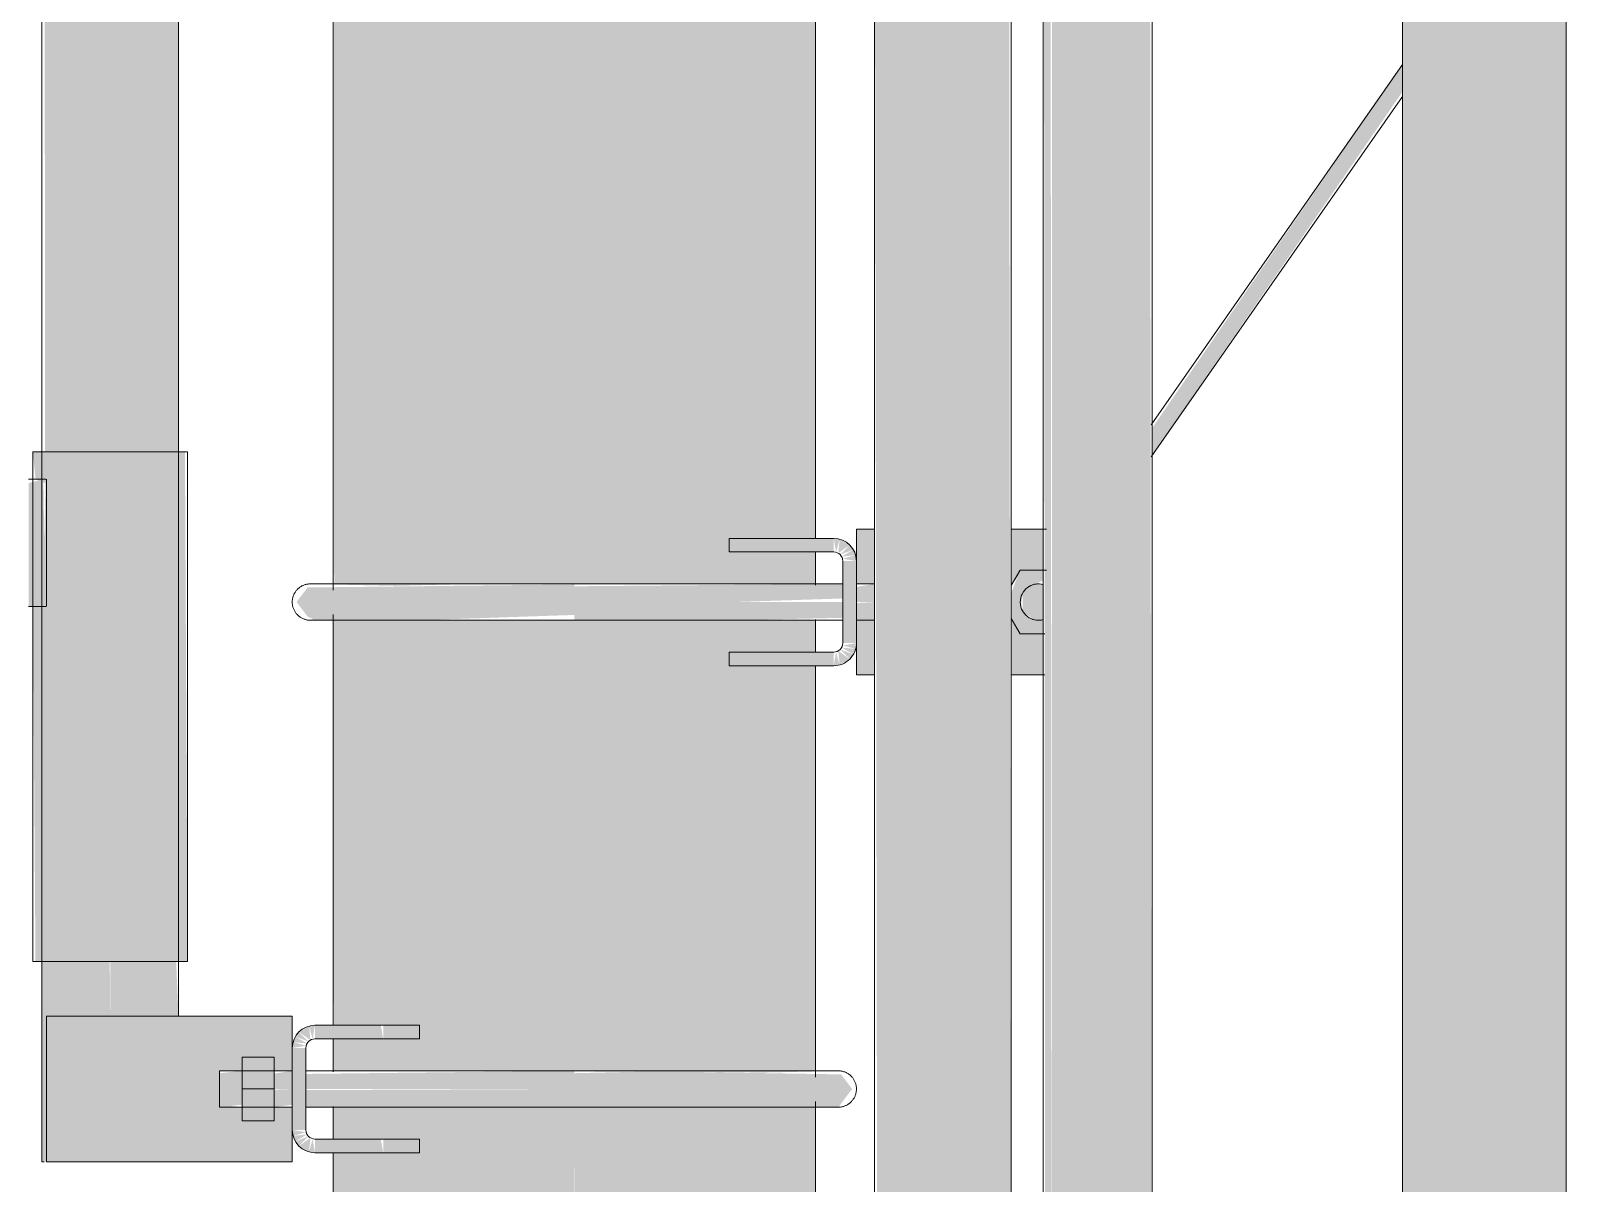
# Model space of a CAD drawing. Header units: inches. Extents: x -26493 to -10162, y -132 to 713.
# Drawn here: x -17242.21 to -17221.12, y 127.7 to 143.53 of the extents above; entities that cross this region are included whole.
import ezdxf

# ---------------------------------------------------------------- set-up
doc = ezdxf.new("R2010")
doc.units = ezdxf.units.IN
doc.header["$MEASUREMENT"] = 0
doc.layers.add('Q-SPCQ', color=91, linetype='Continuous', lineweight=9)

# ---------------------------------------------------------------- blocks, each defined once
blk = doc.blocks.new('Basketball_Backstop-Performance_Sports_Systems-3103-Ceiling_Hung - 27_-0_ to 27_-11 7_8_-706978-Section 1')
at = {"layer": 'Q-SPCQ'}
h = blk.add_hatch(color=256, dxfattribs=at)
h.paths.add_polyline_path([(-22196.33686120028, 115.9999999999849), (-22193.6778103957, 115.9999999999849), (-22193.69729685576, 119.7588127499028), (-22196.99031039569, 119.7504325672053), (-22196.99031039569, 115.9999999999849), (-22196.54651954573, 115.9999999999849)], flags=0)
h.paths.add_polyline_path([(-22196.14829777943, 120.2221723344529), (-22195.31355203056, 120.2452375904377), (-22193.6778103957, 120.2499999999858), (-22193.6778103957, 128.7499999999811), (-22196.99031039569, 128.7499999999811), (-22196.98190694597, 128.3124999999803), (-22195.86979769381, 128.3124999999803), (-22195.86979769381, 128.1249999999803), (-22196.99031039569, 128.1249999999803), (-22196.98741606308, 120.240695369164), (-22196.16861238324, 120.2231576140849)], flags=0)
h.paths.add_polyline_path([(-22196.33686120028, 129.2499999999813), (-22193.6778103957, 129.2499999999813), (-22193.6778103957, 135.4460185434251), (-22196.99031039569, 135.4379325672171), (-22196.98084051834, 129.8749999999825), (-22195.86979769381, 129.8749999999825), (-22195.86979769381, 129.6874999999825), (-22196.99031039569, 129.6874999999825), (-22196.98126708939, 129.2499999999813), (-22196.5043424472, 129.2499999999813)], flags=0)
h.paths.add_polyline_path([(-22196.14829777943, 135.9096723344644), (-22195.2377694658, 135.932250691614), (-22193.6778103957, 135.9374999999976), (-22193.6778103957, 152.542592473086), (-22194.46340190188, 152.542592473086), (-22194.77286582547, 161.7590870948835), (-22196.54826307165, 161.7504325672049), (-22196.99031039569, 161.7504325672049), (-22196.97670916159, 135.9281485953348), (-22196.16861238324, 135.9106576140964)], flags=0)
h.paths.add_polyline_path([(-22196.14829777944, 162.2221723344529), (-22195.11066006435, 162.2439340206482), (-22194.74058906096, 162.2482678495115), (-22196.54651954573, 224.1249999999806), (-22196.99031039569, 224.1249999999806), (-22196.95875057384, 162.2405701419879), (-22196.16861238324, 162.2231576140842)], flags=0)
h.paths.add_polyline_path([(-22193.6778103957, 187.186229163918), (-22193.6778103957, 224.7499999999821), (-22194.75060487094, 224.7499999999821), (-22193.72668842477, 188.8976875330074)], flags=0)
h.paths.add_polyline_path([(-22196.51309921846, 224.3124999999806), (-22196.54651954573, 224.7499999999821), (-22196.99031039569, 224.7499999999821), (-22196.99031039569, 224.3124999999806), (-22196.54651954573, 224.3124999999806)], flags=0)
h.paths.add_polyline_path([(-22194.24418491418, 225.249999999982), (-22193.6778103957, 225.249999999982), (-22193.6778103957, 281.3749999999845), (-22195.81178499199, 281.3749999999845), (-22195.81178499199, 280.9374999999868), (-22196.24196703845, 280.9374999999868), (-22196.29892428162, 279.68749999998), (-22196.31958064657, 279.68749999998), (-22194.76488451395, 225.249999999982), (-22194.5351484826, 225.249999999982)], flags=0)
h.paths.add_polyline_path([(-22196.99031039569, 225.249999999982), (-22196.5398735491, 225.249999999982), (-22196.55236823673, 225.6874999999831), (-22196.99031039569, 225.6874999999831)], flags=0)
h.paths.add_polyline_path([(-22196.87743969528, 225.8749999999831), (-22196.55772310286, 225.8749999999831), (-22196.99031039569, 241.021992559895), (-22196.99031039569, 225.8749999999831), (-22196.91531920472, 225.8749999999831)], flags=0)
h = blk.add_hatch(color=256, dxfattribs=at)
h.paths.add_polyline_path([(-22193.6778103957, 115.9999999999849), (-22190.3653103957, 115.9999999999849), (-22190.3653103957, 119.1249999999834), (-22191.4858230976, 119.1249999999848), (-22191.4858230976, 119.3124999999848), (-22190.3653103957, 119.3124999999848), (-22190.3653103957, 119.7499999999855), (-22193.6778103957, 119.7499999999855), (-22193.6778103957, 118.566437533007)], flags=0)
h.paths.add_polyline_path([(-22192.79994093688, 120.2499999999858), (-22190.3653103957, 120.2499999999858), (-22190.3653103957, 120.6874999999855), (-22191.4858230976, 120.6874999999869), (-22191.4858230976, 120.8749999999866), (-22190.3653103957, 120.9108125330072), (-22190.3653103957, 128.7590346323912), (-22192.8204723088, 128.7677746557912), (-22193.6778103957, 128.7499999999811), (-22193.6557775197, 120.2499999999858), (-22192.8204723088, 120.2499999999858)], flags=0)
h.paths.add_polyline_path([(-22191.20732301196, 129.2221723344488), (-22190.3653103957, 129.2409487979326), (-22190.3653103957, 134.8124999999952), (-22191.4858230976, 134.8124999999962), (-22191.4858230976, 134.9999999999959), (-22190.3653103957, 134.9999999999959), (-22190.3653103957, 135.4374999999974), (-22193.6778103957, 135.4374999999974), (-22193.6778103957, 129.2414814565533), (-22191.2934109708, 129.2283592581605)], flags=0)
h.paths.add_polyline_path([(-22191.0528103957, 135.9374999999976), (-22190.3653103957, 135.9374999999976), (-22190.3653103957, 136.3749999999974), (-22191.4858230976, 136.3749999999987), (-22191.4858230976, 136.5624999999987), (-22190.3653103957, 136.5624999999987), (-22190.3653103957, 161.1249999999834), (-22191.4858230976, 161.1249999999841), (-22191.4858230976, 161.3124999999841), (-22190.3653103957, 161.3124999999841), (-22190.3653103957, 161.7499999999855), (-22192.95136985178, 161.7499999999855), (-22192.94414436634, 160.7651875330073), (-22192.96938066792, 152.542592473086), (-22193.6778103957, 152.542592473086), (-22193.6778103957, 135.9374999999976), (-22191.18221991826, 135.9374999999976)], flags=0)
h.paths.add_polyline_path([(-22192.59704267324, 162.2499999999858), (-22190.3653103957, 162.2499999999858), (-22190.3653103957, 162.6874999999855), (-22191.4858230976, 162.6874999999866), (-22191.4858230976, 162.8749999999866), (-22190.3653103957, 162.8749999999866), (-22190.40395207999, 224.7582826805768), (-22192.8204723088, 224.7677746557918), (-22193.6778103957, 224.7499999999821), (-22193.6778103957, 187.186229163918), (-22192.94414436634, 162.2499999999858), (-22192.8204723088, 162.2499999999858)], flags=0)
h.paths.add_polyline_path([(-22191.20732301196, 225.2221723344491), (-22190.3653103957, 225.240948797933), (-22190.3653103957, 281.3749999999845), (-22193.6778103957, 281.3749999999845), (-22193.6778103957, 225.2414814565543), (-22191.33551918302, 225.2313854687966)], flags=0)
h = blk.add_hatch(color=256, dxfattribs=at)
h.paths.add_polyline_path([(-22200.97296238722, 127.9999999999634), (-22200.92781039563, 127.9999999999634), (-22200.92781039563, 129.9999999999909), (-22200.0528103957, 129.9999999999909), (-22200.05961925132, 130.7499999999673), (-22200.9903103957, 130.7499999999673), (-22200.9903103957, 127.9999999999634)], flags=0)
h.paths.add_polyline_path([(-22200.0528103957, 137.7499999999644), (-22200.0528103957, 223.9999999999644), (-22200.92781039563, 223.9999999999644), (-22200.95836585784, 225.9999999999554), (-22200.9903103957, 225.9999999999554), (-22200.94904797724, 137.7499999999644), (-22200.0769508838, 137.7499999999644)], flags=0)
h = blk.add_hatch(color=256, dxfattribs=at)
h.paths.add_polyline_path([(-22200.0528103957, 129.9999999999909), (-22199.1153103957, 129.9999999999909), (-22199.14725493355, 130.7499999999673), (-22200.05281039569, 130.7499999999673)], flags=0)
h.paths.add_polyline_path([(-22200.0286699076, 137.7499999999644), (-22199.1153103957, 137.7499999999644), (-22199.14916629368, 223.9999999999644), (-22200.0528103957, 223.9999999999644), (-22200.0528103957, 137.7499999999644)], flags=0)
h = blk.add_hatch(color=256, dxfattribs=at)
h.paths.add_polyline_path([(-22185.74031039571, 137.7075607377425), (-22182.30281039575, 142.6961114641561), (-22182.30281039575, 143.0689225103835), (-22185.74031039571, 138.0789504167164), (-22185.74031039571, 137.7147926540501)], flags=0)
h.paths.add_polyline_path([(-22180.05281039575, 145.8555128861247), (-22136.29814248611, 208.6036409916419), (-22136.49803347183, 208.689165243735), (-22180.05281039575, 146.2219581388937), (-22180.05281039575, 145.8619307788491)], flags=0)
h.paths.add_polyline_path([(-22135.32301954001, 209.9357230843217), (-22135.36751515698, 209.9665561490549), (-22135.32640534166, 209.936168833566)], flags=0)
h.paths.add_polyline_path([(-22135.47051775218, 209.9993266562584), (-22135.5066779947, 210.0454237480452), (-22135.47130919469, 209.9999339514597)], flags=0)
h = blk.add_hatch(color=256, dxfattribs=at)
h.paths.add_polyline_path([(-22189.26008693536, 123.0625000002665), (-22188.61531039571, 123.0625000002665), (-22188.61531039571, 147.1875000002643), (-22189.55281039571, 147.1875000002643), (-22189.5121177096, 123.0625000002665), (-22189.27822300308, 123.0625000002665)], flags=0)
h.paths.add_polyline_path([(-22189.52086585786, 164.3125000002617), (-22189.55281039571, 164.3125000002617), (-22189.54919517221, 160.7651875330073)], flags=0)
h.paths.add_polyline_path([(-22189.08406039571, 160.1875000002641), (-22188.61531039571, 160.1875000002641), (-22188.61531039571, 164.3125000002617), (-22189.52086585786, 164.3125000002617), (-22189.52086585786, 160.1875000002641), (-22189.10166304968, 160.1875000002641)], flags=0)
h = blk.add_hatch(color=256, dxfattribs=at)
h.paths.add_polyline_path([(-22188.59264595323, 123.0625000002665), (-22187.67781039571, 123.0625000002665), (-22187.70975493357, 147.1875000002643), (-22188.61531039571, 147.1875000002643), (-22188.61531039571, 123.0625000002665)], flags=0)
h.paths.add_polyline_path([(-22188.61531039571, 160.1875000002641), (-22187.67781039571, 160.1875000002661), (-22187.70975493357, 164.3125000002617), (-22188.61531039571, 164.3125000002617), (-22188.61531039571, 160.7651875330073)], flags=0)
for points in [[(-22187.11531039571, 118.6875000002667), (-22187.14766277635, 160.1875000002641), (-22187.24031039571, 160.1875000002641), (-22187.20369874336, 118.6875000002667), (-22187.14766277635, 118.6875000002667)], [(-22185.86531039571, 118.6875000002667), (-22185.86531039571, 154.3125000002677), (-22187.05281039575, 154.3125000002677), (-22187.05281039575, 154.5625000002675), (-22185.86531039571, 154.5625000002675), (-22185.86531039571, 160.1875000002641), (-22187.11531039571, 160.1875000002641), (-22187.11531039571, 118.6875000002667), (-22186.65365286694, 118.6875000002667)], [(-22181.81204870027, 113.9999999999867), (-22180.05281039575, 113.9999999999867), (-22180.05281039575, 155.9999999999836), (-22182.30281039575, 155.9999999999836), (-22182.30281039575, 113.9999999999867)], [(-22200.05281039569, 130.7499999999673), (-22200.05281039569, 137.7499999999644), (-22201.11531039569, 137.7499999999644), (-22201.07910658612, 137.3749999999661), (-22200.94276095432, 137.3214375330074), (-22200.97296238721, 135.6249999999656), (-22201.11531039569, 135.6249999999656), (-22201.07910658612, 130.7499999999673), (-22200.32780563111, 130.7499999999673)], [(-22199.77781516027, 130.7499999999673), (-22198.99031039569, 130.7499999999673), (-22199.02651420526, 137.7499999999644), (-22200.05281039569, 137.7499999999644), (-22200.05281039569, 130.7499999999673)], [(-22201.17455284188, 135.6249999999656), (-22200.94276095432, 135.6249999999656), (-22200.97170504831, 137.3749999999661), (-22201.17455284188, 137.3214375330074)], [(-22191.4063637863, 136.3749999999987), (-22191.05281039571, 136.3749999999987), (-22191.05281039571, 136.5624999999987), (-22191.4858230976, 136.5624999999987), (-22191.4858230976, 136.3749999999987)], [(-22187.24031039571, 135.2500000000038), (-22187.24031039571, 135.445728281094), (-22187.42781039569, 135.4709936490516), (-22187.54429185226, 135.6227952387211), (-22187.51931674664, 135.8124999999957), (-22187.36751515697, 135.9289814565671), (-22187.24031039571, 135.9838942180401), (-22187.24031039571, 136.1250000000041), (-22187.55540113846, 136.1250000000041), (-22187.67781039571, 135.8124999999974), (-22187.66857249727, 135.4460185434251), (-22187.55540113846, 135.2500000000038)], [(-22195.00313845109, 135.6874999999975), (-22193.6778103957, 135.6874999999975), (-22193.6778103957, 135.9289814565695), (-22197.34095401819, 135.8875999742272), (-22197.49394043862, 135.6874999999975), (-22195.58587541716, 135.6874999999975)], [(-22187.24031039571, 135.4460185434251), (-22187.24031039571, 135.9289814565695), (-22187.36751515697, 135.9289814565695), (-22187.51931674664, 135.8124999999974), (-22187.51931674664, 135.5624999999972), (-22187.36751515697, 135.4460185434251)], [(-22197.30958024768, 135.4375916785991), (-22195.785445428, 135.4386471236142), (-22193.6778103957, 135.5107233047008), (-22193.6778103957, 135.6874999999975), (-22197.49394043862, 135.6874999999975), (-22197.34052335284, 135.4859303221524), (-22197.26379963699, 135.454346129346)], [(-22191.4063637863, 134.8124999999962), (-22191.05281039571, 134.8124999999962), (-22191.05281039571, 134.9999999999959), (-22191.4858230976, 134.9999999999959), (-22191.4858230976, 134.8124999999962)], [(-22198.5528103957, 127.999999999992), (-22197.55281039563, 127.999999999992), (-22197.55281039563, 128.7499999999811), (-22197.8028103957, 128.7499999999811), (-22197.8028103957, 128.5624999999814), (-22198.2403103957, 128.5624999999814), (-22198.2403103957, 128.7499999999811), (-22198.5528103957, 128.7834936490353), (-22198.5528103957, 129.2499999999813), (-22198.2403103957, 129.2499999999813), (-22198.2403103957, 129.4374999999813), (-22197.8028103957, 129.4374999999813), (-22197.8028103957, 129.2499999999813), (-22197.55281039563, 129.2499999999813), (-22197.55281039563, 129.9999999999909), (-22200.92781039563, 129.9999999999909), (-22200.92781039563, 127.999999999992), (-22198.75754870028, 127.999999999992)], [(-22196.0528103957, 129.6874999999825), (-22195.86979769381, 129.6874999999825), (-22195.86979769381, 129.8749999999825), (-22196.3028103957, 129.8749999999825), (-22196.3028103957, 129.6874999999825), (-22196.17340087315, 129.6874999999825)], [(-22198.2403103957, 128.9999999999816), (-22197.8028103957, 128.9999999999816), (-22197.8028103957, 129.4374999999813), (-22198.2403103957, 129.4374999999813)], [(-22190.29646735627, 128.9999999999816), (-22189.86168035277, 128.9999999999816), (-22190.01466677321, 129.2000999742113), (-22192.58275496593, 129.241763711129), (-22193.6778103957, 129.2165063509271), (-22193.6778103957, 128.9999999999816), (-22190.32196195603, 128.9999999999816)], [(-22197.8028103957, 128.5624999999814), (-22197.8028103957, 128.9999999999816), (-22198.2403103957, 128.9999999999816), (-22198.2403103957, 128.5624999999814)], [(-22190.04604054371, 128.7500916785832), (-22190.01509743856, 128.7984303221368), (-22189.86168035277, 128.9999999999816), (-22193.6778103957, 128.9999999999816), (-22193.6778103957, 128.7585185434092), (-22190.28901902688, 128.7591206595152), (-22190.0918211544, 128.7517928673289)], [(-22196.0528103957, 128.1249999999803), (-22195.86979769381, 128.1249999999803), (-22195.86979769381, 128.3124999999803), (-22196.3028103957, 128.3124999999803), (-22196.3028103957, 128.1249999999803), (-22196.17340087315, 128.1249999999803)]]:
    blk.add_hatch(color=256, dxfattribs=at).paths.add_polyline_path(points, flags=0)
h = blk.add_hatch(color=256, dxfattribs=at)
h.paths.add_polyline_path([(-22185.86531039571, 118.6875000002667), (-22185.74031039571, 118.6875000002667), (-22185.78058696475, 154.3125000002677), (-22185.86531039571, 154.3125000002677), (-22185.86531039571, 123.2551875330073)], flags=0)
h.paths.add_polyline_path([(-22185.80689666942, 154.5625000002675), (-22185.74031039571, 154.5625000002675), (-22185.77692204807, 160.1875000002641), (-22185.86531039571, 160.1875000002641), (-22185.83295801508, 154.5625000002675)], flags=0)
h = blk.add_hatch(color=256, dxfattribs=at)
h.paths.add_polyline_path([(-22189.55281039571, 134.6874999999967), (-22189.55281039571, 135.4374999999974), (-22189.8028103957, 135.4374999999974), (-22189.8028103957, 134.6874999999967)], flags=0)
h.paths.add_polyline_path([(-22187.24031039571, 134.6874999999967), (-22187.24031039571, 135.2500000000038), (-22187.55540113846, 135.2500000000038), (-22187.67781039571, 135.437499999998), (-22187.67781039571, 134.6874999999967)], flags=0)
h.paths.add_polyline_path([(-22187.67781039571, 135.9129809471249), (-22187.51931674664, 136.1250000000041), (-22187.24031039571, 136.1250000000041), (-22187.24031039571, 136.6874999999972), (-22187.67781039571, 136.6874999999972), (-22187.67781039571, 135.9374999999949)], flags=0)
h.paths.add_polyline_path([(-22189.55281039571, 135.9374999999976), (-22189.55281039571, 136.6874999999972), (-22189.8028103957, 136.6874999999972), (-22189.8028103957, 135.9374999999976)], flags=0)
h = blk.add_hatch(color=256, dxfattribs=at)
h.paths.add_polyline_path([(-22190.1153103957, 134.8124999999952), (-22190.03442944411, 134.8231481792799), (-22190.08295801506, 135.0042592717091)], flags=0)
h.paths.add_polyline_path([(-22190.1153103957, 134.8124999999952), (-22190.11531039571, 134.9999999999959), (-22191.05281039571, 134.9999999999959), (-22191.05281039571, 134.8124999999962)], flags=0)
h.paths.add_polyline_path([(-22189.81345857499, 135.0441190484007), (-22189.8028103957, 135.1249999999978), (-22189.99456966741, 135.0926476193577)], flags=0)
h.paths.add_polyline_path([(-22189.84467745702, 134.9687499999953), (-22189.81345857499, 135.0441190484007), (-22190.00705722023, 135.0624999999953)], flags=0)
h.paths.add_polyline_path([(-22189.89433952658, 134.9040291308742), (-22189.84467745702, 134.9687499999953), (-22190.02692204805, 135.0366116523471)], flags=0)
h.paths.add_polyline_path([(-22190.03442944411, 134.8231481792799), (-22189.89433952658, 134.9040291308742), (-22190.0528103957, 135.0167468245223)], flags=0)
h.paths.add_polyline_path([(-22189.8028103957, 136.2499999999971), (-22189.81345857499, 136.3308809515919), (-22189.99456966741, 136.2823523806352)], flags=0)
h.paths.add_polyline_path([(-22189.9903103957, 135.1249999999954), (-22189.8028103957, 135.1249999999978), (-22189.8028103957, 136.2499999999971), (-22189.9903103957, 136.2499999999982)], flags=0)
h.paths.add_polyline_path([(-22190.00705722023, 136.3124999999969), (-22189.81345857499, 136.3308809515919), (-22189.84467745702, 136.4062499999972)], flags=0)
h.paths.add_polyline_path([(-22190.02692204805, 136.3383883476455), (-22189.84467745702, 136.4062499999972), (-22189.89433952658, 136.4709708691183)], flags=0)
h.paths.add_polyline_path([(-22190.03442944411, 136.5518518207127), (-22190.11531039571, 136.5624999999987), (-22190.08295801506, 136.3707407282835)], flags=0)
h.paths.add_polyline_path([(-22190.0528103957, 136.3582531754703), (-22189.89433952658, 136.4709708691183), (-22190.03442944411, 136.5518518207127)], flags=0)
h.paths.add_polyline_path([(-22190.1153103957, 136.3749999999974), (-22190.11531039571, 136.5624999999987), (-22191.05281039571, 136.5624999999987), (-22191.05281039571, 136.3749999999987)], flags=0)
h = blk.add_hatch(color=256, dxfattribs=at)
h.paths.add_polyline_path([(-22189.55281039571, 135.6874999999975), (-22189.55281039571, 135.9374999999976), (-22189.8028103957, 135.8958566779898), (-22189.8028103957, 135.6874999999975)], flags=0)
h.paths.add_polyline_path([(-22191.49525703361, 135.6874999999975), (-22189.9903103957, 135.7364433450647), (-22189.9903103957, 135.9374999999976), (-22193.6778103957, 135.9040063509437), (-22193.6778103957, 135.6874999999975)], flags=0)
h = blk.add_hatch(color=256, dxfattribs=at)
h.paths.add_polyline_path([(-22191.49525703361, 135.4374999999974), (-22189.9903103957, 135.4709936490512), (-22189.9903103957, 135.6874999999975), (-22193.6778103957, 135.6874999999975), (-22193.6778103957, 135.4374999999974)], flags=0)
h.paths.add_polyline_path([(-22189.55281039571, 135.4374999999974), (-22189.55281039571, 135.6874999999975), (-22189.8028103957, 135.6742272284535), (-22189.8028103957, 135.4374999999974)], flags=0)
h = blk.add_hatch(color=256, dxfattribs=at)
h.paths.add_polyline_path([(-22197.2403103957, 128.1249999999803), (-22197.27266277634, 128.3167592716928), (-22197.3211913473, 128.1356481792636)], flags=0)
h.paths.add_polyline_path([(-22196.3028103957, 128.1249999999803), (-22196.33686120028, 128.3124999999803), (-22197.2403103957, 128.3124999999793), (-22197.2403103957, 128.1249999999803), (-22196.33686120028, 128.1249999999803)], flags=0)
h.paths.add_polyline_path([(-22197.54216221642, 128.3566190483844), (-22197.36105112399, 128.4051476193415), (-22197.5528103957, 128.4374999999792)], flags=0)
h.paths.add_polyline_path([(-22197.51094333439, 128.2812499999791), (-22197.34856357118, 128.3749999999791), (-22197.54216221642, 128.3566190483844)], flags=0)
h.paths.add_polyline_path([(-22197.46128126483, 128.216529130858), (-22197.32869874335, 128.3491116523308), (-22197.51094333439, 128.2812499999791)], flags=0)
h.paths.add_polyline_path([(-22197.3211913473, 128.1356481792636), (-22197.30281039571, 128.329246824506), (-22197.46128126483, 128.216529130858), (-22197.39656039571, 128.1668670612965)], flags=0)
h.paths.add_polyline_path([(-22197.5528103957, 129.5624999999822), (-22197.36105112399, 129.5948523806189), (-22197.54216221642, 129.6433809515753)], flags=0)
h.paths.add_polyline_path([(-22197.5528103957, 128.4374999999792), (-22197.3653103957, 128.4374999999816), (-22197.3653103957, 129.5624999999809), (-22197.5528103957, 129.5624999999822)], flags=0)
h.paths.add_polyline_path([(-22197.34856357118, 129.6249999999813), (-22197.51094333439, 129.718749999981), (-22197.54216221642, 129.6433809515753)], flags=0)
h.paths.add_polyline_path([(-22197.32869874335, 129.6508883476295), (-22197.46128126483, 129.783470869102), (-22197.51094333439, 129.718749999981)], flags=0)
h.paths.add_polyline_path([(-22197.3211913473, 129.8643518206964), (-22197.27266277634, 129.6832407282672), (-22197.2403103957, 129.8749999999811)], flags=0)
h.paths.add_polyline_path([(-22197.30281039571, 129.670753175454), (-22197.3211913473, 129.8643518206964), (-22197.46128126483, 129.783470869102)], flags=0)
h.paths.add_polyline_path([(-22197.2403103957, 129.6874999999825), (-22196.3028103957, 129.6874999999825), (-22196.33686120028, 129.8749999999825), (-22197.2403103957, 129.8749999999811)], flags=0)
h = blk.add_hatch(color=256, dxfattribs=at)
h.paths.add_polyline_path([(-22197.5528103957, 128.9999999999816), (-22197.5528103957, 129.2499999999813), (-22197.8028103957, 129.210394096212), (-22197.8028103957, 128.9999999999816)], flags=0)
h.paths.add_polyline_path([(-22198.5528103957, 128.9999999999816), (-22198.2403103957, 128.9999999999816), (-22198.2403103957, 129.2499999999813), (-22198.5528103957, 129.2165063509271), (-22198.5528103957, 129.0647047612566)], flags=0)
h.paths.add_polyline_path([(-22196.33686120028, 128.9999999999816), (-22193.6778103957, 128.9999999999816), (-22193.6778103957, 129.2499999999813), (-22197.3653103957, 129.2068286142949), (-22197.3653103957, 128.9999999999816)], flags=0)
h = blk.add_hatch(color=256, dxfattribs=at)
h.paths.add_polyline_path([(-22193.6778103957, 128.7499999999811), (-22193.6778103957, 128.9999999999816), (-22197.3653103957, 128.9842385837734), (-22197.3653103957, 128.7499999999811), (-22196.33686120028, 128.7499999999811)], flags=0)
h.paths.add_polyline_path([(-22197.8028103957, 128.7499999999811), (-22197.5528103957, 128.7834936490353), (-22197.5528103957, 128.9999999999816), (-22197.8028103957, 128.9900454213235), (-22197.8028103957, 128.7572079982665)], flags=0)
h.paths.add_polyline_path([(-22198.5528103957, 128.7499999999811), (-22198.2403103957, 128.7834936490353), (-22198.2403103957, 128.9999999999816), (-22198.5528103957, 128.9999999999816), (-22198.5528103957, 128.7585185434092)], flags=0)
for p, q in [((-22200.9903103957, 225.9999999999554), (-22200.9903103957, 127.9999999999634)), ((-22199.1153103957, 129.9999999999909), (-22199.1153103957, 223.9999999999644)), ((-22189.55281039571, 164.3125000002617), (-22189.55281039571, 118.8125000002662)), ((-22196.99031039569, 161.8276242460288), (-22196.99031039569, 135.8488168592376)), ((-22190.3653103957, 136.5624999999987), (-22190.3653103957, 161.1249999999837)), ((-22187.24031039571, 160.1875000002641), (-22187.24031039571, 123.0625000002665)), ((-22182.30281039575, 113.9999999999868), (-22182.30281039575, 155.9999999999837)), ((-22180.05281039575, 155.9999999999837), (-22180.05281039575, 113.9999999999868)), ((-22185.74031039571, 118.6875000002667), (-22185.74031039571, 154.3125000002677)), ((-22187.67781039571, 118.8125000002662), (-22187.67781039571, 147.1875000002643)), ((-22182.30281039575, 143.0689225103832), (-22185.75705722024, 138.1203444295361)), ((-22185.75705722024, 137.6835691201813), (-22182.30281039575, 142.6321472010288)), ((-22201.11531039569, 137.7499999999644), (-22201.11531039569, 130.7499999999673)), ((-22201.11531039569, 137.7499999999645), (-22200.05281039569, 137.7499999999645)), ((-22200.05281039569, 137.7499999999645), (-22198.99031039569, 137.7499999999645)), ((-22198.99031039569, 130.7499999999673), (-22198.99031039569, 137.7499999999644)), ((-22201.17455284188, 137.3749999999661), (-22200.93894949827, 137.3749999999661)), ((-22200.92781039563, 135.6249999999656), (-22200.92781039563, 137.3749999999661)), ((-22189.8028103957, 136.249999999997), (-22189.8028103957, 136.6874999999972)), ((-22189.8028103957, 136.6874999999972), (-22189.55281039571, 136.6874999999972)), ((-22187.67781039571, 136.6874999999972), (-22187.19247006246, 136.6874999999972)), ((-22191.5528103957, 136.5624999999987), (-22191.5528103957, 136.3749999999987)), ((-22191.48853308388, 136.5624999999986), (-22191.5528103957, 136.5624999999986)), ((-22191.5528103957, 136.5624999999986), (-22191.05281039571, 136.5624999999986)), ((-22191.5528103957, 136.5624999999986), (-22191.5528103957, 136.3749999999986)), ((-22190.11531039571, 136.5624999999986), (-22191.05281039571, 136.5624999999986)), ((-22191.05281039571, 136.3749999999986), (-22191.5528103957, 136.3749999999986)), ((-22191.5528103957, 136.3749999999986), (-22191.48853308388, 136.3749999999986)), ((-22191.05281039571, 136.3749999999986), (-22190.11531039571, 136.3749999999986)), ((-22190.3653103957, 135.9209766150229), (-22190.3653103957, 136.3749999999977)), ((-22189.9903103957, 136.2499999999982), (-22189.9903103957, 135.1249999999979)), ((-22189.8028103957, 135.1249999999979), (-22189.8028103957, 136.2499999999982)), ((-22187.55540113846, 136.1250000000038), (-22187.67781039571, 135.9129809471252)), ((-22187.19282095873, 136.1250000000038), (-22187.55540113846, 136.1250000000038)), ((-22189.9903103957, 135.9374999999976), (-22193.6778103957, 135.9374999999976)), ((-22189.55281039571, 135.9374999999976), (-22189.8028103957, 135.9374999999976)), ((-22200.93894949827, 135.6249999999654), (-22201.17455284188, 135.6249999999654)), ((-22196.99031039569, 135.5151242460423), (-22196.99031039569, 129.8749999999814)), ((-22193.6778103957, 135.4374999999974), (-22189.9903103957, 135.4374999999974)), ((-22190.3653103957, 134.9999999999959), (-22190.3653103957, 135.4460185434251)), ((-22189.8028103957, 135.4374999999974), (-22189.55281039571, 135.4374999999974)), ((-22187.67781039571, 135.4620190528756), (-22187.55540113846, 135.2500000000038)), ((-22187.55540113846, 135.2500000000038), (-22187.2156355902, 135.2500000000038)), ((-22191.5528103957, 134.9999999999959), (-22191.5528103957, 134.8124999999962)), ((-22191.48853308388, 134.9999999999962), (-22191.5528103957, 134.9999999999962)), ((-22191.5528103957, 134.9999999999962), (-22191.05281039571, 134.9999999999962)), ((-22191.5528103957, 134.9999999999962), (-22191.5528103957, 134.8124999999962)), ((-22191.05281039571, 134.9999999999962), (-22190.11531039571, 134.9999999999962)), ((-22189.8028103957, 134.6874999999966), (-22189.8028103957, 135.1249999999977)), ((-22191.05281039571, 134.8124999999962), (-22191.5528103957, 134.8124999999962)), ((-22191.5528103957, 134.8124999999962), (-22191.48853308388, 134.8124999999962)), ((-22190.11531039571, 134.8124999999962), (-22191.05281039571, 134.8124999999962)), ((-22190.3653103957, 129.1613168592282), (-22190.3653103957, 134.8124999999955)), ((-22189.8028103957, 134.6874999999966), (-22189.55281039571, 134.6874999999966)), ((-22187.67781039571, 134.6874999999966), (-22187.21590484239, 134.6874999999966)), ((-22200.05281039569, 130.7499999999674), (-22201.11531039569, 130.7499999999674)), ((-22198.99031039569, 130.7499999999674), (-22200.05281039569, 130.7499999999674)), ((-22200.92781039563, 127.9999999999921), (-22200.92781039563, 129.9999999999908)), ((-22200.92781039563, 129.9999999999908), (-22197.55281039563, 129.9999999999908)), ((-22197.55281039563, 129.9999999999908), (-22197.55281039563, 129.5624999999821)), ((-22196.3028103957, 129.8749999999825), (-22197.2403103957, 129.8749999999824)), ((-22196.3028103957, 129.8749999999824), (-22195.8028103957, 129.8749999999824)), ((-22195.8028103957, 129.8749999999825), (-22195.87748835826, 129.8749999999825)), ((-22195.8028103957, 129.6874999999825), (-22195.8028103957, 129.8749999999825)), ((-22195.8028103957, 129.6874999999825), (-22195.8028103957, 129.8749999999825)), ((-22197.5528103957, 129.562499999982), (-22197.5528103957, 128.4374999999818)), ((-22197.3653103957, 128.4374999999818), (-22197.3653103957, 129.562499999982)), ((-22197.2403103957, 129.6874999999824), (-22196.3028103957, 129.6874999999825)), ((-22196.99031039569, 129.6874999999825), (-22196.99031039569, 129.2334766150067)), ((-22195.8028103957, 129.6874999999824), (-22196.3028103957, 129.6874999999824)), ((-22195.87748835826, 129.6874999999825), (-22195.8028103957, 129.6874999999825)), ((-22198.2403103957, 128.9999999999812), (-22198.2403103957, 129.4374999999812)), ((-22198.2403103957, 129.4374999999812), (-22197.8028103957, 129.4374999999812)), ((-22197.8028103957, 129.4374999999812), (-22197.8028103957, 128.9999999999812)), ((-22197.5528103957, 129.2499999999813), (-22198.5528103957, 129.2499999999813)), ((-22198.5528103957, 128.9999999999812), (-22198.5528103957, 129.2499999999812)), ((-22193.6778103957, 129.2499999999813), (-22197.3653103957, 129.2499999999813)), ((-22198.5528103957, 128.7499999999812), (-22198.5528103957, 128.9999999999812)), ((-22198.2403103957, 128.5624999999812), (-22198.2403103957, 128.9999999999812)), ((-22197.8028103957, 128.9999999999812), (-22198.2403103957, 128.9999999999812)), ((-22197.8028103957, 128.9999999999812), (-22197.8028103957, 128.5624999999812)), ((-22198.5528103957, 128.7499999999811), (-22197.5528103957, 128.7499999999811)), ((-22197.3653103957, 128.7499999999811), (-22193.6778103957, 128.7499999999811)), ((-22196.99031039569, 128.7585185434092), (-22196.99031039569, 128.3124999999796)), ((-22190.3653103957, 120.9108125330072), (-22190.3653103957, 128.8276242460175)), ((-22198.2403103957, 128.5624999999813), (-22197.8028103957, 128.5624999999813)), ((-22197.55281039563, 128.437499999979), (-22197.55281039563, 127.9999999999921)), ((-22197.2403103957, 128.3124999999801), (-22196.3028103957, 128.3124999999801)), ((-22196.3028103957, 128.3124999999801), (-22195.8028103957, 128.3124999999801)), ((-22195.8028103957, 128.3124999999801), (-22195.87748835826, 128.3124999999801)), ((-22195.8028103957, 128.1249999999803), (-22195.8028103957, 128.3124999999803)), ((-22195.8028103957, 128.1249999999801), (-22195.8028103957, 128.3124999999801)), ((-22196.3028103957, 128.1249999999801), (-22197.2403103957, 128.1249999999801)), ((-22196.99031039569, 128.1249999999803), (-22196.99031039569, 120.1613168592255)), ((-22195.8028103957, 128.1249999999801), (-22196.3028103957, 128.1249999999801)), ((-22195.87748835826, 128.1249999999801), (-22195.8028103957, 128.1249999999801)), ((-22200.95836585784, 127.9999999999635), (-22200.99031039569, 127.9999999999635)), ((-22197.55281039563, 127.9999999999921), (-22200.92781039563, 127.9999999999921))]:
    blk.add_line(p, q, dxfattribs=at)
at = {"layer": 'Q-SPCQ', "flags": 128}
for points in [[(-22197.55281039569, 135.6874999999975), (-22197.55261042236, 135.6974973335441), (-22197.55201082227, 135.7074786734897), (-22197.55101255466, 135.7174280518197), (-22197.54961721654, 135.727329551651), (-22197.54782704015, 135.737167332696), (-22197.54564488941, 135.7469256566045), (-22197.54307425527, 135.7565889121384), (-22197.54011925021, 135.7661416401516), (-22197.53678460162, 135.7755685583166), (-22197.5330756442, 135.7848545855746), (-22197.5289983115, 135.7939848662638), (-22197.52455912639, 135.8029447938828), (-22197.51976519062, 135.8117200344584), (-22197.51462417345, 135.8202965494777), (-22197.50914429942, 135.8286606183463), (-22197.50333433517, 135.8367988603382), (-22197.49720357538, 135.844698256002), (-22197.49076182798, 135.8523461679905), (-22197.48401939838, 135.859730361275), (-22197.47698707303, 135.8668390227225), (-22197.46967610216, 135.8736607799902), (-22197.46209818175, 135.880184719722), (-22197.45426543486, 135.8864004050067), (-22197.44619039222, 135.8922978920729), (-22197.43788597217, 135.8978677461992), (-22197.42936546, 135.9031010568086), (-22197.42064248674, 135.9079894517187), (-22197.41173100727, 135.9125251105417), (-22197.40264527805, 135.9167007771902), (-22197.39339983432, 135.9205097714893), (-22197.3840094668, 135.9239459998599), (-22197.3744891981, 135.9270039650698), (-22197.36485425861, 135.9296787750272), (-22197.35512006217, 135.9319661506065), (-22197.34530218142, 135.9338624324944), (-22197.33541632288, 135.9353645870452), (-22197.32547830181, 135.9364702111316), (-22197.31550401693, 135.9371775359917), (-22197.30550942496, 135.9374854300548), (-22197.3028103957, 135.9374999999976)], [(-22193.6778103957, 135.9374999999976), (-22193.82277173213, 135.9374999999976), (-22193.96750116134, 135.9374999999976), (-22194.11176714713, 135.9374999999976), (-22194.25533889468, 135.9374999999976), (-22194.39798671984, 135.9374999999976), (-22194.5394824165, 135.9374999999976), (-22194.67959962174, 135.9374999999976), (-22194.81811417794, 135.9374999999976), (-22194.95480449132, 135.9374999999976), (-22195.08945188657, 135.9374999999976), (-22195.22184095656, 135.9374999999976), (-22195.35175990704, 135.9374999999976), (-22195.47900089539, 135.9374999999976), (-22195.60336036317, 135.9374999999976), (-22195.72463936176, 135.9374999999976), (-22195.84264387064, 135.9374999999976), (-22195.95718510777, 135.9374999999976), (-22196.0680798316, 135.9374999999976), (-22196.17515063423, 135.9374999999976), (-22196.27822622521, 135.9374999999976), (-22196.37714170559, 135.9374999999976), (-22196.47173883171, 135.9374999999976), (-22196.56186626833, 135.9374999999976), (-22196.64737983079, 135.9374999999976), (-22196.72814271563, 135.9374999999976), (-22196.80402571946, 135.9374999999976), (-22196.87490744566, 135.9374999999976), (-22196.94067449859, 135.9374999999976), (-22197.001221665, 135.9374999999976), (-22197.05645208233, 135.9374999999976), (-22197.1062773937, 135.9374999999976), (-22197.15061788925, 135.9374999999976), (-22197.18940263363, 135.9374999999976), (-22197.22256957952, 135.9374999999976), (-22197.25006566691, 135.9374999999976), (-22197.27184690789, 135.9374999999976), (-22197.28787845715, 135.9374999999976), (-22197.29813466761, 135.9374999999976), (-22197.30259913153, 135.9374999999976), (-22197.3028103957, 135.9374999999976)], [(-22197.3028103957, 135.9374999999976), (-22197.29991078235, 135.9374999999976), (-22197.29121658104, 135.9374999999976), (-22197.27674170067, 135.9374999999976), (-22197.25650929793, 135.9374999999976), (-22197.23055174037, 135.9374999999976), (-22197.19891055454, 135.9374999999976), (-22197.16163635957, 135.9374999999976), (-22197.11878878624, 135.9374999999976), (-22197.07043638153, 135.9374999999976), (-22197.01665649896, 135.9374999999976)], [(-22197.3028103957, 135.4374999999974), (-22197.31280772924, 135.4376999733324), (-22197.32278906919, 135.4382995734217), (-22197.33273844752, 135.4392978410337), (-22197.34263994735, 135.4406931791535), (-22197.3524777284, 135.4424833555373), (-22197.3622360523, 135.4446655062843), (-22197.37189930784, 135.4472361404198), (-22197.38145203585, 135.4501911454767), (-22197.39087895401, 135.4535257940781), (-22197.40016498127, 135.4572347514969), (-22197.40929526196, 135.4613120841925), (-22197.41825518958, 135.4657512693028), (-22197.42703043016, 135.4705452050782), (-22197.43560694518, 135.4756862222441), (-22197.44397101404, 135.4811660962701), (-22197.45210925604, 135.4869760605263), (-22197.4600086517, 135.4931068203097), (-22197.46765656369, 135.4995485677123), (-22197.47504075697, 135.5062909973121), (-22197.48214941842, 135.5133233226606), (-22197.48897117569, 135.5206342935371), (-22197.49549511542, 135.5282122139479), (-22197.50171080071, 135.5360449608366), (-22197.50760828777, 135.5441200034792), (-22197.5131781419, 135.5524244235308), (-22197.51841145251, 135.5609449356891), (-22197.52329984742, 135.5696679089542), (-22197.52783550624, 135.578579388428), (-22197.53201117289, 135.587665117646), (-22197.53582016719, 135.5969105613782), (-22197.53925639556, 135.6063009288877), (-22197.54231436077, 135.6158211975894), (-22197.54498917072, 135.6254561370845), (-22197.54727654631, 135.6351903335247), (-22197.54917282819, 135.6450082142723), (-22197.55067498274, 135.654894072813), (-22197.55178060683, 135.6648320938815), (-22197.55248793169, 135.6748063787643), (-22197.55279582575, 135.6848009707328), (-22197.55281039569, 135.6874999999975)], [(-22197.00122166499, 135.4374999999974), (-22197.05645208232, 135.4374999999974), (-22197.1062773937, 135.4374999999974), (-22197.15061788924, 135.4374999999974), (-22197.18940263362, 135.4374999999974), (-22197.22256957952, 135.4374999999974), (-22197.2500656669, 135.4374999999974), (-22197.27184690789, 135.4374999999974), (-22197.28787845714, 135.4374999999974), (-22197.29813466761, 135.4374999999974), (-22197.30259913153, 135.4374999999974), (-22197.3028103957, 135.4374999999974)], [(-22197.3028103957, 135.4374999999974), (-22197.29991078235, 135.4374999999974), (-22197.29121658104, 135.4374999999974), (-22197.27674170067, 135.4374999999974), (-22197.25650929793, 135.4374999999974), (-22197.23055174037, 135.4374999999974), (-22197.19891055454, 135.4374999999974), (-22197.16163635957, 135.4374999999974), (-22197.11878878625, 135.4374999999974), (-22197.07043638153, 135.4374999999974), (-22197.01665649896, 135.4374999999974), (-22196.95753517487, 135.4374999999974), (-22196.89316699077, 135.4374999999974), (-22196.82365492203, 135.4374999999974), (-22196.74911017312, 135.4374999999974), (-22196.66965199974, 135.4374999999974), (-22196.58540751803, 135.4374999999974), (-22196.49651150117, 135.4374999999974), (-22196.40310616383, 135.4374999999974), (-22196.30534093463, 135.4374999999974), (-22196.20337221708, 135.4374999999974), (-22196.09736313937, 135.4374999999974), (-22195.98748329341, 135.4374999999974), (-22195.87390846353, 135.4374999999974), (-22195.75682034521, 135.4374999999974), (-22195.63640625447, 135.4374999999974), (-22195.51285882816, 135.4374999999974), (-22195.38637571583, 135.4374999999974), (-22195.25715926345, 135.4374999999974), (-22195.12541618979, 135.4374999999974), (-22194.99135725567, 135.4374999999974), (-22194.85519692679, 135.4374999999974), (-22194.71715303061, 135.4374999999974), (-22194.57744640794, 135.4374999999974), (-22194.43630055956, 135.4374999999974), (-22194.29394128871, 135.4374999999974), (-22194.15059633987, 135.4374999999974), (-22194.00649503438, 135.4374999999974), (-22193.86186790358, 135.4374999999974), (-22193.71694632003, 135.4374999999974), (-22193.6778103957, 135.4374999999974)], [(-22190.05281039569, 129.2499999999813), (-22190.05571000905, 129.2499999999813), (-22190.06440421035, 129.2499999999813), (-22190.07887909072, 129.2499999999813), (-22190.09911149346, 129.2499999999813), (-22190.12506905102, 129.2499999999813), (-22190.15671023686, 129.2499999999813), (-22190.19398443182, 129.2499999999813), (-22190.23683200515, 129.2499999999813), (-22190.28518440987, 129.2499999999813), (-22190.33896429244, 129.2499999999813), (-22190.39808561653, 129.2499999999813), (-22190.46245380062, 129.2499999999813), (-22190.53196586937, 129.2499999999813), (-22190.60651061827, 129.2499999999813), (-22190.68596879165, 129.2499999999813), (-22190.77021327336, 129.2499999999813), (-22190.85910929022, 129.2499999999813), (-22190.95251462756, 129.2499999999813), (-22191.05027985676, 129.2499999999813), (-22191.15224857431, 129.2499999999813), (-22191.25825765202, 129.2499999999813), (-22191.36813749798, 129.2499999999813), (-22191.48171232786, 129.2499999999813), (-22191.59880044618, 129.2499999999813), (-22191.71921453692, 129.2499999999813), (-22191.84276196323, 129.2499999999813), (-22191.96924507556, 129.2499999999813), (-22192.09846152794, 129.2499999999813), (-22192.23020460159, 129.2499999999813), (-22192.36426353572, 129.2499999999813), (-22192.5004238646, 129.2499999999813), (-22192.63846776078, 129.2499999999813), (-22192.77817438345, 129.2499999999813), (-22192.91932023184, 129.2499999999813), (-22193.06167950268, 129.2499999999813), (-22193.20502445152, 129.2499999999813), (-22193.34912575701, 129.2499999999813), (-22193.49375288781, 129.2499999999813), (-22193.63867447136, 129.2499999999813), (-22193.6778103957, 129.2499999999813)], [(-22190.35439912639, 129.2499999999813), (-22190.29916870906, 129.2499999999813), (-22190.24934339769, 129.2499999999813), (-22190.20500290214, 129.2499999999813), (-22190.16621815777, 129.2499999999813), (-22190.13305121187, 129.2499999999813), (-22190.10555512448, 129.2499999999813), (-22190.0837738835, 129.2499999999813), (-22190.06774233425, 129.2499999999813), (-22190.05748612378, 129.2499999999813), (-22190.05302165986, 129.2499999999813), (-22190.05281039569, 129.2499999999813)], [(-22190.05281039569, 129.2499999999813), (-22190.04281306215, 129.2498000266466), (-22190.0328317222, 129.2492004265573), (-22190.02288234387, 129.248202158945), (-22190.01298084404, 129.2468068208252), (-22190.003143063, 129.2450166444414), (-22189.99338473909, 129.2428344936944), (-22189.98372148355, 129.2402638595589), (-22189.97416875554, 129.2373088545019), (-22189.96474183738, 129.2339742059006), (-22189.95545581012, 129.2302652484821), (-22189.94632552943, 129.2261879157862), (-22189.93736560181, 129.2217487306759), (-22189.92859036124, 129.2169547949005), (-22189.92001384622, 129.2118137777346), (-22189.91164977735, 129.2063339037086), (-22189.90351153536, 129.2005239394524), (-22189.89561213969, 129.1943931796693), (-22189.8879642277, 129.1879514322664), (-22189.88058003442, 129.1812090026666), (-22189.87347137297, 129.1741766773181), (-22189.8666496157, 129.1668657064419), (-22189.86012567597, 129.1592877860308), (-22189.85390999068, 129.1514550391421), (-22189.84801250362, 129.1433799964995), (-22189.84244264949, 129.1350755764485), (-22189.83720933888, 129.1265550642896), (-22189.83232094397, 129.1178320910245), (-22189.82778528515, 129.1089206115507), (-22189.8236096185, 129.0998348823327), (-22189.8198006242, 129.0905894386005), (-22189.81636439583, 129.0811990710909), (-22189.81330643062, 129.0716788023893), (-22189.81063162066, 129.0620438628942), (-22189.80834424508, 129.0523096664543), (-22189.8064479632, 129.0424917857063), (-22189.80494580865, 129.0326059271657), (-22189.80384018456, 129.0226679060976), (-22189.8031328597, 129.0126936212148), (-22189.80282496564, 129.0026990292459), (-22189.8028103957, 128.9999999999816)], [(-22189.8028103957, 128.9999999999816), (-22189.80301036903, 128.9900026664346), (-22189.80360996912, 128.980021326489), (-22189.80460823673, 128.970071948159), (-22189.80600357485, 128.9601704483281), (-22189.80779375124, 128.9503326672827), (-22189.80997590198, 128.9405743433742), (-22189.81254653612, 128.9309110878406), (-22189.81550154118, 128.9213583598271), (-22189.81883618977, 128.9119314416627), (-22189.8225451472, 128.9026454144041), (-22189.82662247989, 128.8935151337149), (-22189.831061665, 128.8845552060959), (-22189.83585560078, 128.8757799655206), (-22189.84099661794, 128.8672034505014), (-22189.84647649197, 128.8588393816327), (-22189.85228645622, 128.8507011396408), (-22189.85841721601, 128.842801743977), (-22189.86485896341, 128.8351538319885), (-22189.87160139301, 128.8277696387036), (-22189.87863371836, 128.8206609772566), (-22189.88594468923, 128.8138392199885), (-22189.89352260965, 128.8073152802567), (-22189.90135535653, 128.801099594972), (-22189.90943039918, 128.7952021079061), (-22189.91773481923, 128.7896322537794), (-22189.92625533139, 128.7843989431704), (-22189.93497830465, 128.7795105482603), (-22189.94388978412, 128.7749748894373), (-22189.95297551334, 128.7707992227884), (-22189.96222095708, 128.7669902284893), (-22189.97161132458, 128.7635540001191), (-22189.98113159329, 128.7604960349092), (-22189.99076653278, 128.7578212249518), (-22190.00050072922, 128.7555338493725), (-22190.01031860997, 128.7536375674843), (-22190.02020446851, 128.7521354129335), (-22190.03014248958, 128.751029788847), (-22190.04011677446, 128.7503224639877), (-22190.05011136643, 128.7500145699239), (-22190.05281039569, 128.7499999999811)], [(-22193.6778103957, 128.7499999999811), (-22193.53284905927, 128.7499999999811), (-22193.38811963006, 128.7499999999811), (-22193.24385364428, 128.7499999999811), (-22193.10028189672, 128.7499999999811), (-22192.95763407157, 128.7499999999811), (-22192.8161383749, 128.7499999999811), (-22192.67602116966, 128.7499999999811), (-22192.53750661347, 128.7499999999811), (-22192.40081630008, 128.7499999999811), (-22192.26616890483, 128.7499999999811), (-22192.13377983484, 128.7499999999811), (-22192.00386088436, 128.7499999999811), (-22191.87661989601, 128.7499999999811), (-22191.75226042823, 128.7499999999811), (-22191.63098142964, 128.7499999999811), (-22191.51297692076, 128.7499999999811), (-22191.39843568363, 128.7499999999811), (-22191.2875409598, 128.7499999999811), (-22191.18047015717, 128.7499999999811), (-22191.07739456619, 128.7499999999811), (-22190.9784790858, 128.7499999999811), (-22190.88388195969, 128.7499999999811), (-22190.79375452307, 128.7499999999811), (-22190.70824096061, 128.7499999999811), (-22190.62747807577, 128.7499999999811), (-22190.55159507194, 128.7499999999811), (-22190.48071334574, 128.7499999999811), (-22190.41494629281, 128.7499999999811), (-22190.3543991264, 128.7499999999811), (-22190.29916870907, 128.7499999999811), (-22190.24934339769, 128.7499999999811), (-22190.20500290215, 128.7499999999811), (-22190.16621815777, 128.7499999999811), (-22190.13305121187, 128.7499999999811), (-22190.10555512449, 128.7499999999811), (-22190.0837738835, 128.7499999999811), (-22190.06774233425, 128.7499999999811), (-22190.05748612378, 128.7499999999811), (-22190.05302165986, 128.7499999999811), (-22190.05281039569, 128.7499999999811)], [(-22190.05281039569, 128.7499999999811), (-22190.05571000905, 128.7499999999811), (-22190.06440421035, 128.7499999999811), (-22190.07887909072, 128.7499999999811), (-22190.09911149346, 128.7499999999811), (-22190.12506905102, 128.7499999999811), (-22190.15671023686, 128.7499999999811), (-22190.19398443182, 128.7499999999811), (-22190.23683200515, 128.7499999999811), (-22190.28518440986, 128.7499999999811), (-22190.33896429243, 128.7499999999811)]]:
    blk.add_lwpolyline(points, dxfattribs=at)
at = {"layer": 'Q-SPCQ'}
for centre, radius, start, end in [((-22190.1153103957, 136.2499999999972), 0.3125, 0, 90), ((-22190.1153103957, 136.2499999999972), 0.125, 0, 90), ((-22187.3028103957, 135.6874999999973), 0.2499999999989179, 74.99999999974179, 180), ((-22187.30281039569, 135.6874999999964), 0.2500000000013472, 75.00000000068732, 120.0000000005885), ((-22187.30281039569, 135.6874999999964), 0.25, 149.9999999999348, 180), ((-22187.3028103957, 135.6874999999973), 0.25, 180, 285.0000000001971), ((-22187.30281039569, 135.6874999999964), 0.2500000000013472, 180, 210.0000000001919), ((-22187.30281039569, 135.6874999999964), 0.2499999999979763, 239.9999999990775, 284.9999999995064), ((-22190.1153103957, 135.1249999999953), 0.3125, 269.9999999999996, 0), ((-22190.1153103957, 135.1249999999953), 0.125, 269.9999999999996, 0), ((-22197.2403103957, 129.5624999999811), 0.3125, 90, 180), ((-22197.2403103957, 129.5624999999811), 0.125, 90, 180), ((-22197.2403103957, 128.4374999999791), 0.3125, 180, 269.9999999999996), ((-22197.2403103957, 128.4374999999791), 0.125, 180, 269.9999999999996)]:
    blk.add_arc(centre, radius, start, end, dxfattribs=at)

msp = doc.modelspace()

# ---------------------------------------------------------------- block references
at = {"layer": 'Q-SPCQ'}
msp.add_blockref('Basketball_Backstop-Performance_Sports_Systems-3103-Ceiling_Hung - 27_-0_ to 27_-11 7_8_-706978-Section 1', (4958.936401596418, 0), dxfattribs=at)

doc.saveas('drawing.dxf')
